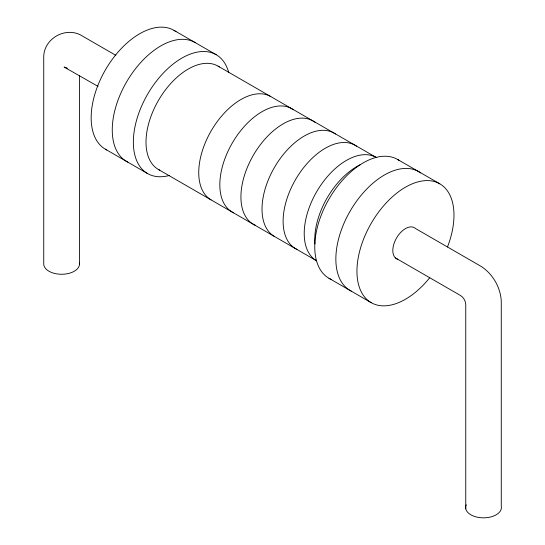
<?xml version="1.0" encoding="UTF-8"?>
<svg xmlns="http://www.w3.org/2000/svg" width="545" height="545" viewBox="0 0 545 545"><rect width="100%" height="100%" fill="white"/><g stroke="black" fill="none" stroke-linecap="round" stroke-linejoin="round"><path stroke-width="0.82" d="M66.79 68.166L67.219 68.214L64.106 67.042L98.086 86.423M173.984 30.35L216.174 54.711M397.578 159.447L439.767 183.801M218.027 66.115L376.227 157.451A59.664 34.444 -60 0 0 316.57 191.901A59.664 34.444 -60 0 0 316.57 260.789L158.363 169.454M115.874 55.365L82.895 36.324C66.49 25.37 42.748 38.545 43.736 58.363L43.736 263.664A17.896 10.335 0 0 0 62.334 274.258A17.896 10.335 0 0 0 79.427 262.847M395.445 257.942L460.334 295.404C463.597 297.338 465.709 300.997 465.757 304.798L465.757 508.812M105.369 149.194L147.559 173.548M328.969 278.284L371.159 302.645M79.522 75.578L79.522 264.196M255.482 225.351A59.664 34.444 -60 0 1 253.282 155.366A59.664 34.444 -60 0 1 314.99 122.271M233.635 212.836A59.664 34.444 -60 0 1 232.19 143.185A59.664 34.444 -60 0 1 293.23 109.613M274.38 236.435A59.664 34.444 -60 0 1 275.096 166.32A59.664 34.444 -60 0 1 335.42 133.968M296.916 249.372A59.664 34.444 -60 0 1 295.472 179.721A59.664 34.444 -60 0 1 356.512 146.149M314.942 244.003A59.664 34.444 -60 0 1 360.088 164.815M331.094 279.367A68.615 39.615 -60 0 1 328.621 199.654A68.615 39.615 -60 0 1 398.926 160.285M351.464 291.207A68.615 39.615 -60 0 1 350.408 210.643A68.615 39.615 -60 0 1 420.672 172.922M429.719 277.732A68.615 39.615 -60 0 1 357.683 280.532A68.615 39.615 -60 0 1 413.887 183.188A68.615 39.615 -60 0 1 447.479 246.974M169.311 175.49A68.615 39.615 -60 0 1 147.559 94.319A68.615 39.615 -60 0 1 228.73 72.574M127.864 162.117A68.615 39.615 -60 0 1 125.786 83.337A68.615 39.615 -60 0 1 195.076 42.53M211.099 199.899A59.664 34.444 -60 0 1 211.099 131.004A59.664 34.444 -60 0 1 270.763 96.56M159.808 170.21A59.664 34.444 -60 0 1 158.363 100.559A59.664 34.444 -60 0 1 219.403 66.987M106.772 149.936A68.615 39.615 -60 0 1 105.716 69.365A68.615 39.615 -60 0 1 175.981 31.651M466.241 504.793A17.896 10.335 0 0 0 482.277 517.811A17.896 10.335 0 0 0 501.264 506.189L501.264 300.997C500.467 287.31 492.83 274.087 481.378 266.546L415.474 228.505A17.896 10.335 -60 0 0 396.481 238.111A17.896 10.335 -60 0 0 397.796 259.277"/></g></svg>
